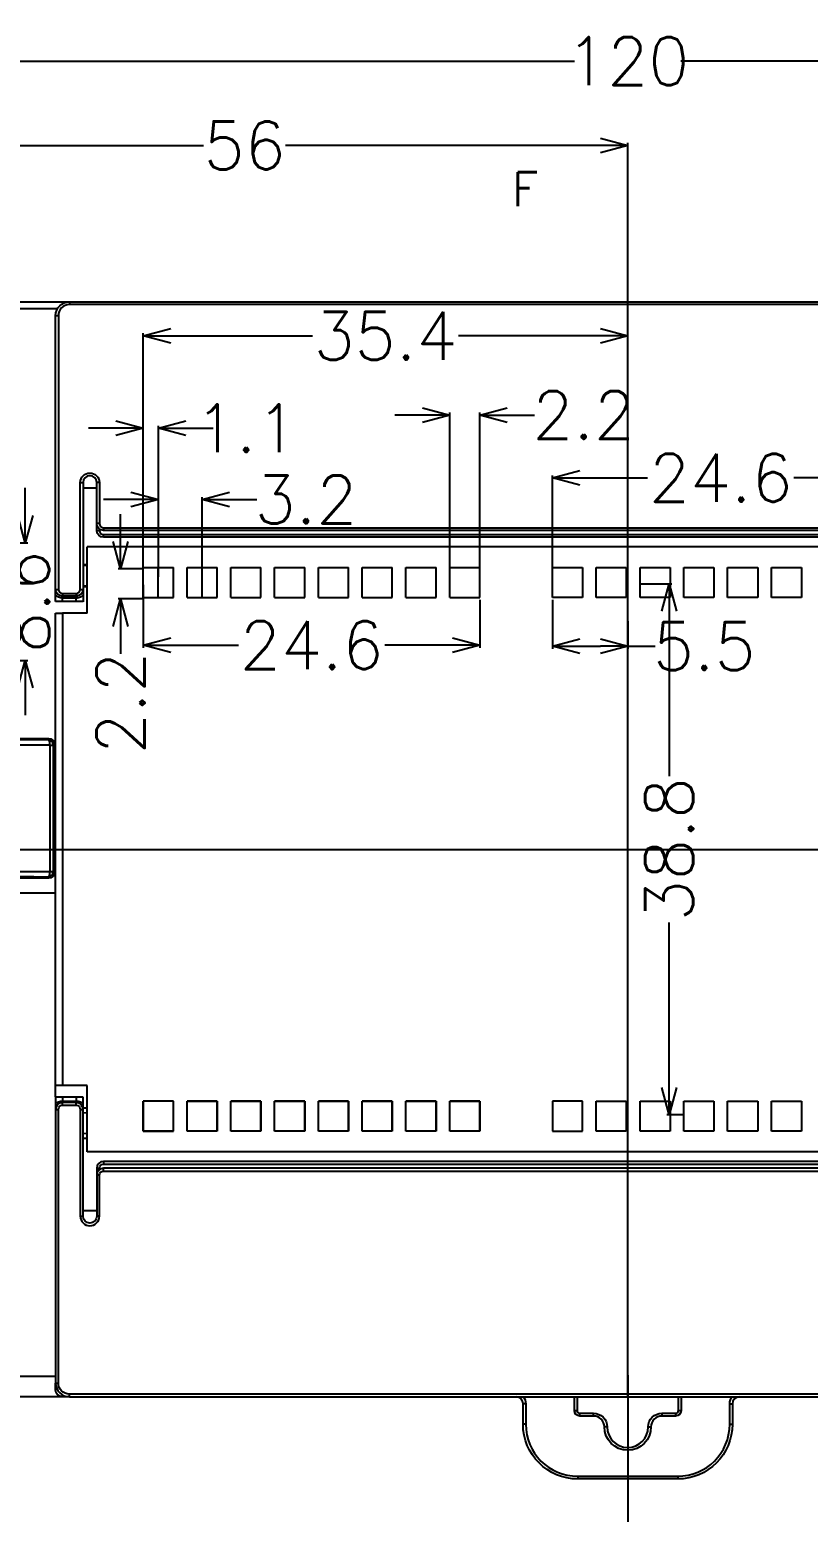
# Model space of a CAD drawing. Header units: millimetres. Extents: x 0 to 1853, y 0 to 821.
# Drawn here: x 1416.4 to 1473.3, y 595.3 to 703.7 of the extents above; entities that cross this region are included whole.
import ezdxf
from ezdxf.enums import TextEntityAlignment as Align
from ezdxf.lldxf.tags import DXFTag

# ---------------------------------------------------------------- set-up
doc = ezdxf.new("R2010")
doc.units = ezdxf.units.MM
doc.header["$MEASUREMENT"] = 0
doc.linetypes.add('DIVIDE', pattern=[31.75, 12.7, -6.35, 0, -6.35, 0, -6.35])
doc.layers.get('0').update_dxf_attribs({"linetype": 'CONTINUOUS'})
doc.layers.get('Defpoints').update_dxf_attribs({"linetype": 'CONTINUOUS'})
for name, color, linetype in [('4', 7, 'CONTINUOUS'), ('5', 7, 'CONTINUOUS'), ('7', 7, 'CONTINUOUS'), ('8', 7, 'CONTINUOUS')]:
    doc.layers.add(name, color=color, linetype=linetype)
doc.layers.add('hatch', color=56, linetype='CONTINUOUS', lineweight=9)
doc.styles.get("Standard").update_dxf_attribs({"font": 'txt', "bigfont": 'gbcbig.shx'})
tags = doc.linetypes.add('CENTER', pattern=[2, 1.25, -0.25, 0.25, -0.25]).pattern_tags.tags
tags[10:11] = [DXFTag(74, 4), DXFTag(75, 0), DXFTag(340, '0'), DXFTag(46, 0.0), DXFTag(50, 0.0), DXFTag(44, 0.0), DXFTag(45, 0.0)]
tags[8:9] = [DXFTag(74, 4), DXFTag(75, 0), DXFTag(340, '0'), DXFTag(46, 0.0), DXFTag(50, 0.0), DXFTag(44, 0.0), DXFTag(45, 0.0)]
tags[6:7] = [DXFTag(74, 4), DXFTag(75, 0), DXFTag(340, '0'), DXFTag(46, 0.0), DXFTag(50, 0.0), DXFTag(44, 0.0), DXFTag(45, 0.0)]
tags[4:5] = [DXFTag(74, 4), DXFTag(75, 0), DXFTag(340, '0'), DXFTag(46, 0.0), DXFTag(50, 0.0), DXFTag(44, 0.0), DXFTag(45, 0.0)]
doc.dimstyles.get("Standard").update_dxf_attribs({"dimtxt": 3.5, "dimasz": 2, "dimexe": 0.18, "dimexo": 0.0625, "dimgap": 0.09, "dimtad": 0, "dimzin": 0, "dimdsep": 46, "dimtxsty": 'Standard', "dimblk": 'OPEN30', "dimcen": 0.09, "dimclrd": 3, "dimclre": 3, "dimclrt": 6, "dimadec": 0, "dimazin": 0, "dimtfac": 1, "dimtdec": 4, "dimtofl": 0, "dimtmove": 0, "dimatfit": 3, "dimldrblk": 'OPEN30', "dimfxl": 0, "dimtolj": 1, "dimtzin": 0, "dimlwd": 0, "dimlwe": 0, "dimarcsym": 0})

# ---------------------------------------------------------------- blocks, each defined once
blk = doc.blocks.new('_Open30')
at = {"color": 0, "linetype": 'ByBlock', "lineweight": -2}
for p, q in [((-1, 0.268), (0, 0)), ((0, 0), (-1, -0.268)), ((0, 0), (-1, 0))]:
    blk.add_line(p, q, dxfattribs=at)
blk = doc.blocks.new('*D84')
at = {"color": 3}
for p, q in [((1400.14, 687.83), (1400.14, 701.54)), ((1402.14, 701.36), (1456.25, 701.36)), ((1518.14, 701.36), (1464.02, 701.36)), ((1520.14, 681.96), (1520.14, 701.54))]:
    blk.add_line(p, q, dxfattribs=at)
at = {"layer": 'Defpoints', "color": 0}
for p in [(1520.14, 701.36), (1400.14, 687.77), (1520.14, 681.9)]:
    blk.add_point(p, dxfattribs=at)
at = {"color": 3, "xscale": 2, "yscale": 2, "zscale": 2, "rotation": 180}
blk.add_blockref('_Open30', (1400.14, 701.36), dxfattribs=at)
at = {"color": 3, "xscale": 2, "yscale": 2, "zscale": 2}
blk.add_blockref('_Open30', (1520.14, 701.36), dxfattribs=at)
at = {"color": 6, "insert": (1460.14, 701.36), "char_height": 3.5, "attachment_point": 5}
blk.add_mtext('\\A1;120', dxfattribs=at)
blk = doc.blocks.new('*D88')
at = {"color": 3}
for p, q in [((1404.14, 690.58), (1404.14, 695.38)), ((1406.14, 695.2), (1429.13, 695.2)), ((1458.14, 695.2), (1435.14, 695.2)), ((1460.14, 681.37), (1460.14, 695.38))]:
    blk.add_line(p, q, dxfattribs=at)
at = {"layer": 'Defpoints', "color": 0}
for p in [(1460.14, 695.2), (1404.14, 690.52), (1460.14, 681.31)]:
    blk.add_point(p, dxfattribs=at)
at = {"color": 3, "xscale": 2, "yscale": 2, "zscale": 2, "rotation": 180}
blk.add_blockref('_Open30', (1404.14, 695.2), dxfattribs=at)
at = {"color": 3, "xscale": 2, "yscale": 2, "zscale": 2}
blk.add_blockref('_Open30', (1460.14, 695.2), dxfattribs=at)
at = {"color": 6, "insert": (1432.14, 695.2), "char_height": 3.5, "attachment_point": 5}
blk.add_mtext('\\A1;56', dxfattribs=at)
blk = doc.blocks.new('*D109')
at = {"color": 3}
for p, q in [((1657.14, 691.76), (1661.99, 689.6)), ((1666.01, 687.77), (1666.19, 687.77)), ((1666.1, 687.68), (1666.1, 687.86))]:
    blk.add_line(p, q, dxfattribs=at)
at = {"layer": 'Defpoints', "color": 0}
for p in [(1663.81, 688.78), (1668.38, 686.75)]:
    blk.add_point(p, dxfattribs=at)
at = {"color": 3, "xscale": 2, "yscale": 2, "zscale": 2, "rotation": 335.9949340820313}
blk.add_blockref('_Open30', (1663.81, 688.78), dxfattribs=at)
at = {"color": 6, "insert": (1654.39, 692.98), "char_height": 3.5, "attachment_point": 5, "rotation": 335.9949}
blk.add_mtext('\\A1;∅5', dxfattribs=at)
blk = doc.blocks.new('*D125')
at = {"color": 3}
for p, q in [((1423.08, 666.26), (1423.08, 668.26)), ((1424.67, 664.26), (1422.9, 664.26)), ((1424.67, 662.06), (1422.9, 662.06)), ((1423.08, 660.06), (1423.08, 658.06))]:
    blk.add_line(p, q, dxfattribs=at)
at = {"layer": 'Defpoints', "color": 0}
for p in [(1424.74, 664.26), (1423.08, 662.06), (1424.74, 662.06)]:
    blk.add_point(p, dxfattribs=at)
at = {"color": 3, "xscale": 2, "yscale": 2, "zscale": 2}
for p, rotation in [((1423.08, 664.26), 270), ((1423.08, 662.06), 90)]:
    blk.add_blockref('_Open30', p, dxfattribs=dict(at, rotation=rotation))
at = {"color": 6, "insert": (1423.08, 654.47), "char_height": 3.5, "attachment_point": 5, "rotation": 90}
blk.add_mtext('\\A1;2.2', dxfattribs=at)
blk = doc.blocks.new('*D126')
at = {"color": 3}
for p, q in [((1424.74, 663.6), (1424.74, 681.47)), ((1460.14, 672.89), (1460.14, 681.47)), ((1426.74, 681.29), (1437.1, 681.29)), ((1458.14, 681.29), (1447.78, 681.29))]:
    blk.add_line(p, q, dxfattribs=at)
at = {"layer": 'Defpoints', "color": 0}
for p in [(1460.14, 681.29), (1460.14, 672.83), (1424.74, 663.54)]:
    blk.add_point(p, dxfattribs=at)
at = {"color": 3, "xscale": 2, "yscale": 2, "zscale": 2, "rotation": 180}
blk.add_blockref('_Open30', (1424.74, 681.29), dxfattribs=at)
at = {"color": 3, "xscale": 2, "yscale": 2, "zscale": 2}
blk.add_blockref('_Open30', (1460.14, 681.29), dxfattribs=at)
at = {"color": 6, "insert": (1442.44, 681.29), "char_height": 3.5, "attachment_point": 5}
blk.add_mtext('\\A1;35.4', dxfattribs=at)
blk = doc.blocks.new('*D128')
at = {"color": 3}
for p, q in [((1454.63, 664.33), (1454.63, 671.09)), ((1456.63, 670.91), (1461.59, 670.91)), ((1477.23, 670.91), (1472.27, 670.91)), ((1479.23, 663.64), (1479.23, 671.09))]:
    blk.add_line(p, q, dxfattribs=at)
at = {"layer": 'Defpoints', "color": 0}
for p in [(1479.23, 670.91), (1454.63, 664.26), (1479.23, 663.58)]:
    blk.add_point(p, dxfattribs=at)
at = {"color": 3, "xscale": 2, "yscale": 2, "zscale": 2, "rotation": 180}
blk.add_blockref('_Open30', (1454.63, 670.91), dxfattribs=at)
at = {"color": 3, "xscale": 2, "yscale": 2, "zscale": 2}
blk.add_blockref('_Open30', (1479.23, 670.91), dxfattribs=at)
at = {"color": 6, "insert": (1466.93, 670.91), "char_height": 3.5, "attachment_point": 5}
blk.add_mtext('\\A1;24.6', dxfattribs=at)
blk = doc.blocks.new('*D129')
at = {"color": 3}
for p, q in [((1424.74, 663.1), (1424.74, 658.5)), ((1449.33, 662), (1449.33, 658.5)), ((1426.74, 658.68), (1431.7, 658.68)), ((1447.33, 658.68), (1442.38, 658.68))]:
    blk.add_line(p, q, dxfattribs=at)
at = {"layer": 'Defpoints', "color": 0}
for p in [(1424.74, 663.16), (1449.33, 662.06), (1424.74, 658.68)]:
    blk.add_point(p, dxfattribs=at)
at = {"color": 3, "xscale": 2, "yscale": 2, "zscale": 2, "rotation": 180}
blk.add_blockref('_Open30', (1424.74, 658.68), dxfattribs=at)
at = {"color": 3, "xscale": 2, "yscale": 2, "zscale": 2}
blk.add_blockref('_Open30', (1449.33, 658.68), dxfattribs=at)
at = {"color": 6, "insert": (1437.04, 658.68), "char_height": 3.5, "attachment_point": 5}
blk.add_mtext('\\A1;24.6', dxfattribs=at)
blk = doc.blocks.new('*D131')
at = {"color": 3}
for p, q in [((1454.63, 662), (1454.63, 658.43)), ((1460.14, 660.44), (1460.14, 658.43)), ((1456.63, 658.61), (1458.14, 658.61)), ((1460.14, 658.61), (1462.14, 658.61))]:
    blk.add_line(p, q, dxfattribs=at)
at = {"layer": 'Defpoints', "color": 0}
for p in [(1454.63, 662.06), (1460.14, 660.51), (1460.14, 658.61)]:
    blk.add_point(p, dxfattribs=at)
at = {"color": 3, "xscale": 2, "yscale": 2, "zscale": 2, "rotation": 180}
blk.add_blockref('_Open30', (1454.63, 658.61), dxfattribs=at)
at = {"color": 3, "xscale": 2, "yscale": 2, "zscale": 2}
blk.add_blockref('_Open30', (1460.14, 658.61), dxfattribs=at)
at = {"color": 6, "insert": (1465.73, 658.61), "char_height": 3.5, "attachment_point": 5}
blk.add_mtext('\\A1;5.5', dxfattribs=at)
blk = doc.blocks.new('*D134')
at = {"color": 3}
for p, q in [((1416.12, 668.17), (1416.12, 670.17)), ((1411.15, 666.17), (1416.3, 666.17)), ((1407.7, 657.56), (1416.3, 657.56)), ((1416.12, 655.56), (1416.12, 653.56))]:
    blk.add_line(p, q, dxfattribs=at)
at = {"layer": 'Defpoints', "color": 0}
for p in [(1411.08, 666.17), (1407.64, 657.56), (1416.12, 657.56)]:
    blk.add_point(p, dxfattribs=at)
at = {"color": 3, "xscale": 2, "yscale": 2, "zscale": 2}
for p, rotation in [((1416.12, 666.17), 270), ((1416.12, 657.56), 90)]:
    blk.add_blockref('_Open30', p, dxfattribs=dict(at, rotation=rotation))
at = {"color": 6, "insert": (1416.12, 661.86), "char_height": 3.5, "attachment_point": 5, "rotation": 90}
blk.add_mtext('\\A1;8.6', dxfattribs=at)
blk = doc.blocks.new('*D148')
at = {"color": 3}
for p, q in [((1460.14, 605.35), (1460.14, 593.49)), ((1516.14, 596.95), (1516.14, 593.49)), ((1462.14, 593.67), (1485.13, 593.67)), ((1514.14, 593.67), (1491.14, 593.67))]:
    blk.add_line(p, q, dxfattribs=at)
at = {"layer": 'Defpoints', "color": 0}
for p in [(1460.14, 605.41), (1516.14, 597.02), (1516.14, 593.67)]:
    blk.add_point(p, dxfattribs=at)
at = {"color": 3, "xscale": 2, "yscale": 2, "zscale": 2, "rotation": 180}
blk.add_blockref('_Open30', (1460.14, 593.67), dxfattribs=at)
at = {"color": 3, "xscale": 2, "yscale": 2, "zscale": 2}
blk.add_blockref('_Open30', (1516.14, 593.67), dxfattribs=at)
at = {"color": 6, "insert": (1488.14, 593.67), "char_height": 3.5, "attachment_point": 5}
blk.add_mtext('\\A1;56', dxfattribs=at)
blk = doc.blocks.new('*D155')
at = {"color": 3}
for p, q in [((1425.84, 663.67), (1425.84, 669.51)), ((1429.04, 663.67), (1429.04, 669.51)), ((1423.84, 669.33), (1421.84, 669.33)), ((1431.04, 669.33), (1433.04, 669.33))]:
    blk.add_line(p, q, dxfattribs=at)
at = {"layer": 'Defpoints', "color": 0}
for p in [(1429.04, 669.33), (1425.84, 663.61), (1429.04, 663.61)]:
    blk.add_point(p, dxfattribs=at)
at = {"color": 3, "xscale": 2, "yscale": 2, "zscale": 2}
blk.add_blockref('_Open30', (1425.84, 669.33), dxfattribs=at)
at = {"color": 3, "xscale": 2, "yscale": 2, "zscale": 2, "rotation": 180}
blk.add_blockref('_Open30', (1429.04, 669.33), dxfattribs=at)
at = {"color": 6, "insert": (1436.63, 669.33), "char_height": 3.5, "attachment_point": 5}
blk.add_mtext('\\A1;3.2', dxfattribs=at)
blk = doc.blocks.new('*D156')
at = {"color": 3}
for p, q in [((1422.74, 674.54), (1420.74, 674.54)), ((1424.74, 668), (1424.74, 674.72)), ((1425.84, 668.35), (1425.84, 674.72)), ((1427.84, 674.54), (1429.84, 674.54))]:
    blk.add_line(p, q, dxfattribs=at)
at = {"layer": 'Defpoints', "color": 0}
for p in [(1424.74, 674.54), (1424.74, 667.93), (1425.84, 668.29)]:
    blk.add_point(p, dxfattribs=at)
at = {"color": 3, "xscale": 2, "yscale": 2, "zscale": 2}
blk.add_blockref('_Open30', (1424.74, 674.54), dxfattribs=at)
at = {"color": 3, "xscale": 2, "yscale": 2, "zscale": 2, "rotation": 180}
blk.add_blockref('_Open30', (1425.84, 674.54), dxfattribs=at)
at = {"color": 6, "insert": (1432.26, 674.54), "char_height": 3.5, "attachment_point": 5}
blk.add_mtext('\\A1;1.1', dxfattribs=at)
blk = doc.blocks.new('*D157')
at = {"color": 3}
for p, q in [((1445.13, 675.5), (1443.13, 675.5)), ((1447.13, 664.33), (1447.13, 675.68)), ((1449.33, 664.33), (1449.33, 675.68)), ((1451.33, 675.5), (1453.33, 675.5))]:
    blk.add_line(p, q, dxfattribs=at)
at = {"layer": 'Defpoints', "color": 0}
for p in [(1449.33, 675.5), (1447.13, 664.26), (1449.33, 664.26)]:
    blk.add_point(p, dxfattribs=at)
at = {"color": 3, "xscale": 2, "yscale": 2, "zscale": 2}
blk.add_blockref('_Open30', (1447.13, 675.5), dxfattribs=at)
at = {"color": 3, "xscale": 2, "yscale": 2, "zscale": 2, "rotation": 180}
blk.add_blockref('_Open30', (1449.33, 675.5), dxfattribs=at)
at = {"color": 6, "insert": (1456.92, 675.5), "char_height": 3.5, "attachment_point": 5}
blk.add_mtext('\\A1;2.2', dxfattribs=at)
blk = doc.blocks.new('*D158')
at = {"color": 3}
for p, q in [((1461.1, 663.16), (1463.35, 663.16)), ((1463.17, 661.16), (1463.17, 649.11)), ((1463.17, 626.37), (1463.17, 638.43)), ((1464.17, 624.37), (1462.99, 624.37))]:
    blk.add_line(p, q, dxfattribs=at)
at = {"layer": 'Defpoints', "color": 0}
for p in [(1461.03, 663.16), (1463.17, 624.37), (1464.23, 624.37)]:
    blk.add_point(p, dxfattribs=at)
at = {"color": 3, "xscale": 2, "yscale": 2, "zscale": 2}
for p, rotation in [((1463.17, 663.16), 90), ((1463.17, 624.37), 270)]:
    blk.add_blockref('_Open30', p, dxfattribs=dict(at, rotation=rotation))
at = {"color": 6, "insert": (1463.17, 643.77), "char_height": 3.5, "attachment_point": 5, "rotation": 90}
blk.add_mtext('\\A1;38.8', dxfattribs=at)

msp = doc.modelspace()

# ---------------------------------------------------------------- linework, layer by layer
at = {"layer": '4', "color": 251}
for p, q in [((1400.836, 651.865), (1417.836, 651.865)), ((1417.76, 651.79), (1417.836, 651.865)), ((1417.923, 642.141), (1417.923, 651.39)), ((1417.923, 651.39), (1418.16, 651.39)), ((1418.236, 651.465), (1418.16, 651.39)), ((1418.16, 651.39), (1418.16, 642.141)), ((1418.236, 651.465), (1418.236, 644.865)), ((1418.236, 644.865), (1418.236, 642.065)), ((1417.836, 641.665), (1400.836, 641.665)), ((1417.836, 641.665), (1417.76, 641.741)), ((1417.923, 642.141), (1418.16, 642.141)), ((1418.16, 642.141), (1418.236, 642.065))]:
    msp.add_line(p, q, dxfattribs=at)
for centre, major_axis, ratio, start_param, end_param in [((1409.336, 652.121), (20.75, 0), 0.0174551, 4.2943086, 5.1304694), ((1417.76, 651.39), (-0.003, 0.4), 0.4059967, 4.7092406, 6.264087), ((1417.76, 651.39), (-0.283, 0.283), 0.9996955, 3.9271431, 5.4976349), ((1409.336, 641.41), (20.75, 0), 0.0174551, 1.1527159, 1.9888767), ((1417.76, 642.141), (0.003, 0.4), 0.4059967, 3.160691, 4.7155374), ((1417.76, 642.141), (0.283, 0.283), 0.9996955, 3.9271431, 5.4976349)]:
    msp.add_ellipse(centre, major_axis=major_axis, ratio=ratio, start_param=start_param, end_param=end_param, dxfattribs=at)
at = {"layer": '4', "color": 251, "extrusion": (0, 0, -1)}
for centre, major_axis, start_param, end_param in [((1417.836, 651.465), (-0.283, -0.283), 2.3563468, 3.9268004), ((1417.836, 642.065), (0.283, -0.283), 5.4979394, 7.0684312)]:
    msp.add_ellipse(centre, major_axis=major_axis, ratio=0.9996955, start_param=start_param, end_param=end_param, dxfattribs=at)
at = {"layer": '4', "color": 251}
for points in [[(1417.923, 651.39), (1417.851, 651.389), (1417.707, 651.388), (1417.49, 651.387), (1417.272, 651.385), (1417.053, 651.384), (1416.833, 651.382), (1416.612, 651.381), (1416.39, 651.38), (1416.167, 651.378), (1415.944, 651.377), (1415.719, 651.376), (1415.494, 651.375), (1415.268, 651.373), (1415.041, 651.372), (1414.814, 651.371), (1414.586, 651.37), (1414.357, 651.369), (1414.128, 651.368), (1413.898, 651.368), (1413.667, 651.367), (1413.436, 651.366), (1413.205, 651.365), (1412.973, 651.365), (1412.74, 651.364), (1412.507, 651.363), (1412.274, 651.363), (1412.04, 651.362), (1411.806, 651.362), (1411.572, 651.361), (1411.337, 651.361), (1411.102, 651.361), (1410.867, 651.36), (1410.632, 651.36), (1410.396, 651.36), (1410.161, 651.36), (1409.925, 651.359), (1409.689, 651.359), (1409.454, 651.359), (1409.218, 651.359), (1408.982, 651.359), (1408.746, 651.359), (1408.511, 651.36), (1408.275, 651.36), (1408.04, 651.36), (1407.804, 651.36), (1407.569, 651.361), (1407.334, 651.361), (1407.1, 651.361), (1406.865, 651.362), (1406.631, 651.362), (1406.398, 651.363), (1406.164, 651.363), (1405.931, 651.364), (1405.699, 651.365), (1405.467, 651.365), (1405.235, 651.366), (1405.004, 651.367), (1404.774, 651.368), (1404.544, 651.368), (1404.314, 651.369), (1404.086, 651.37), (1403.858, 651.371), (1403.63, 651.372), (1403.403, 651.373), (1403.177, 651.375), (1402.952, 651.376), (1402.728, 651.377), (1402.504, 651.378), (1402.282, 651.38), (1402.06, 651.381), (1401.839, 651.382), (1401.619, 651.384), (1401.4, 651.385), (1401.182, 651.387), (1400.964, 651.388), (1400.821, 651.389), (1400.749, 651.39)], [(1400.749, 642.141), (1400.821, 642.141), (1400.964, 642.142), (1401.182, 642.144), (1401.4, 642.145), (1401.619, 642.147), (1401.839, 642.148), (1402.06, 642.15), (1402.282, 642.151), (1402.504, 642.152), (1402.728, 642.154), (1402.952, 642.155), (1403.177, 642.156), (1403.403, 642.157), (1403.63, 642.158), (1403.858, 642.159), (1404.086, 642.16), (1404.314, 642.161), (1404.544, 642.162), (1404.774, 642.163), (1405.004, 642.164), (1405.235, 642.165), (1405.467, 642.166), (1405.699, 642.166), (1405.931, 642.167), (1406.164, 642.168), (1406.398, 642.168), (1406.631, 642.169), (1406.865, 642.169), (1407.1, 642.17), (1407.334, 642.17), (1407.569, 642.17), (1407.804, 642.171), (1408.04, 642.171), (1408.275, 642.171), (1408.511, 642.171), (1408.746, 642.171), (1408.982, 642.171), (1409.218, 642.171), (1409.454, 642.171), (1409.689, 642.171), (1409.925, 642.171), (1410.161, 642.171), (1410.396, 642.171), (1410.632, 642.171), (1410.867, 642.171), (1411.102, 642.17), (1411.337, 642.17), (1411.572, 642.17), (1411.806, 642.169), (1412.04, 642.169), (1412.274, 642.168), (1412.507, 642.168), (1412.74, 642.167), (1412.973, 642.166), (1413.205, 642.166), (1413.436, 642.165), (1413.667, 642.164), (1413.898, 642.163), (1414.128, 642.162), (1414.357, 642.161), (1414.586, 642.16), (1414.814, 642.159), (1415.041, 642.158), (1415.268, 642.157), (1415.494, 642.156), (1415.719, 642.155), (1415.944, 642.154), (1416.167, 642.152), (1416.39, 642.151), (1416.612, 642.15), (1416.833, 642.148), (1417.053, 642.147), (1417.272, 642.145), (1417.49, 642.144), (1417.707, 642.142), (1417.851, 642.141), (1417.923, 642.141)]]:
    msp.add_open_spline(points, degree=3, knots=[0, 0, 0, 0, 0.0133335, 0.0266671, 0.0400006, 0.0533341, 0.0666675, 0.080001, 0.0933344, 0.1066679, 0.1200013, 0.1333347, 0.1466681, 0.1600015, 0.1733348, 0.1866682, 0.2000016, 0.2133349, 0.2266682, 0.2400015, 0.2533349, 0.2666681, 0.2800014, 0.2933347, 0.306668, 0.3200013, 0.3333345, 0.3466678, 0.360001, 0.3733343, 0.3866675, 0.4000008, 0.413334, 0.4266672, 0.4400005, 0.4533337, 0.4666669, 0.4800002, 0.4933334, 0.5066666, 0.5199999, 0.5333331, 0.5466663, 0.5599995, 0.5733327, 0.586666, 0.5999992, 0.6133325, 0.6266657, 0.639999, 0.6533322, 0.6666655, 0.6799988, 0.693332, 0.7066653, 0.7199986, 0.7333319, 0.7466652, 0.7599985, 0.7733318, 0.7866651, 0.7999985, 0.8133318, 0.8266652, 0.8399985, 0.8533319, 0.8666653, 0.8799987, 0.8933321, 0.9066656, 0.919999, 0.9333324, 0.9466659, 0.9599994, 0.9733329, 0.9866664, 1, 1, 1, 1], dxfattribs=at)
at = {"layer": '5', "color": 23}
for p, q in [((1419.336, 683.765), (1419.336, 683.565)), ((1419.336, 683.765), (1519.136, 683.765)), ((1418.336, 682.765), (1418.536, 682.765)), ((1418.336, 662.765), (1418.336, 682.765)), ((1418.536, 682.765), (1418.536, 662.765)), ((1519.136, 683.565), (1419.336, 683.565)), ((1420.136, 670.565), (1420.336, 670.565)), ((1420.136, 662.765), (1420.136, 670.565)), ((1420.336, 670.565), (1420.336, 662.765)), ((1421.536, 670.565), (1421.336, 670.565)), ((1421.336, 667.565), (1421.336, 670.565)), ((1421.536, 670.565), (1421.536, 667.565)), ((1421.536, 667.565), (1421.336, 667.565)), ((1421.336, 667.065), (1421.336, 667.565)), ((1421.336, 667.065), (1421.536, 667.065)), ((1421.536, 667.165), (1421.536, 667.065)), ((1421.836, 667.265), (1516.636, 667.265)), ((1421.836, 667.265), (1421.836, 667.065)), ((1516.636, 667.065), (1421.836, 667.065)), ((1421.836, 666.765), (1516.636, 666.765)), ((1421.836, 666.565), (1421.836, 666.765)), ((1516.636, 666.565), (1421.836, 666.565)), ((1420.636, 664.489), (1420.336, 664.515)), ((1420.336, 663.015), (1420.636, 663.042)), ((1418.336, 662.765), (1418.536, 662.765)), ((1418.836, 662.465), (1419.836, 662.465)), ((1418.836, 662.465), (1418.836, 662.265)), ((1419.836, 662.265), (1418.836, 662.265)), ((1418.836, 662.265), (1418.836, 662.151)), ((1418.836, 662.151), (1419.836, 662.151)), ((1418.836, 661.865), (1418.836, 662.151)), ((1419.836, 662.465), (1419.836, 662.265)), ((1419.836, 662.265), (1419.836, 662.151)), ((1419.836, 661.865), (1419.836, 662.151)), ((1420.136, 662.765), (1420.336, 662.765)), ((1419.836, 661.865), (1418.836, 661.865)), ((1418.836, 625.665), (1418.836, 625.38)), ((1419.836, 625.665), (1418.836, 625.665)), ((1418.836, 625.265), (1418.836, 625.38)), ((1418.836, 625.38), (1419.836, 625.38)), ((1418.836, 625.065), (1418.836, 625.265)), ((1419.836, 625.265), (1418.836, 625.265)), ((1419.836, 625.665), (1419.836, 625.38)), ((1419.836, 625.265), (1419.836, 625.38)), ((1419.836, 625.065), (1419.836, 625.265)), ((1418.336, 624.765), (1418.336, 604.765)), ((1418.336, 624.765), (1418.536, 624.765)), ((1418.536, 604.765), (1418.536, 624.765)), ((1418.836, 625.065), (1419.836, 625.065)), ((1420.136, 624.765), (1420.136, 616.965)), ((1420.136, 624.765), (1420.336, 624.765)), ((1420.336, 616.965), (1420.336, 624.765)), ((1420.636, 624.489), (1420.336, 624.515)), ((1420.336, 623.015), (1420.636, 623.042)), ((1421.836, 620.965), (1421.836, 620.765)), ((1516.636, 620.965), (1421.836, 620.965)), ((1421.836, 620.765), (1516.636, 620.765)), ((1421.336, 620.465), (1421.536, 620.465)), ((1421.336, 620.465), (1421.336, 619.965)), ((1421.336, 619.965), (1421.336, 616.965)), ((1421.536, 619.965), (1421.336, 619.965)), ((1421.536, 620.365), (1421.536, 620.465)), ((1421.536, 616.965), (1421.536, 619.965)), ((1421.836, 620.265), (1421.836, 620.465)), ((1516.636, 620.465), (1421.836, 620.465)), ((1421.836, 620.265), (1516.636, 620.265)), ((1420.136, 616.965), (1420.336, 616.965)), ((1421.536, 616.965), (1421.336, 616.965)), ((1418.336, 604.765), (1418.536, 604.765)), ((1519.136, 603.965), (1419.336, 603.965)), ((1419.336, 603.765), (1419.336, 603.965)), ((1419.336, 603.765), (1519.136, 603.765))]:
    msp.add_line(p, q, dxfattribs=at)
at = {"layer": '5', "color": 23, "extrusion": (0, 0, -1)}
for centre, radius, start, end in [((-1419.336, 682.765), 1, 0, 90), ((-1420.836, 670.565), 0.7, 0, 180), ((-1421.836, 667.565), 0.5, 270, 0), ((-1421.836, 667.065), 0.5, 270, 0), ((-1418.836, 662.765), 0.5, 270, 0), ((-1419.836, 662.765), 0.5, 180, 270), ((-1418.836, 624.765), 0.3, 0, 90), ((-1419.836, 624.765), 0.3, 90, 180), ((-1421.836, 620.465), 0.3, 0, 90), ((-1421.836, 619.965), 0.3, 0, 90), ((-1420.836, 616.965), 0.5, 180, 0), ((-1419.336, 604.765), 0.8, 270, 0)]:
    msp.add_arc(centre, radius, start, end, dxfattribs=at)
at = {"layer": '5', "color": 23}
for centre, radius, start, end in [((1419.336, 682.765), 0.8, 90, 180), ((1420.836, 670.565), 0.5, 0, 180), ((1421.836, 667.565), 0.3, 180, 270), ((1421.836, 667.065), 0.3, 180, 270), ((1418.836, 662.765), 0.3, 180, 270), ((1419.836, 662.765), 0.3, 270, 0), ((1418.836, 624.765), 0.5, 90, 180), ((1419.836, 624.765), 0.5, 0, 90), ((1421.836, 620.465), 0.5, 90, 180), ((1421.836, 619.965), 0.5, 90, 180), ((1420.836, 616.965), 0.7, 180, 0), ((1419.336, 604.765), 1, 180, 270)]:
    msp.add_arc(centre, radius, start, end, dxfattribs=at)
for points, degree, knots in [([(1418.336, 662.317), (1418.336, 662.378), (1418.336, 662.438), (1418.336, 662.494), (1418.336, 662.588), (1418.336, 662.675), (1418.336, 662.757), (1418.336, 662.761), (1418.336, 662.766), (1418.336, 662.77)], 3, [0, 0, 0, 0, 0.3708822, 0.3708822, 0.3708822, 0.9909201, 0.9909201, 0.9909201, 1, 1, 1, 1]), ([(1418.336, 662.317), (1418.405, 662.276), (1418.558, 662.183), (1418.737, 662.163), (1418.836, 662.151)], 3, [0, 0, 0, 0, 0.4500247, 1, 1, 1, 1]), ([(1418.336, 661.865), (1418.336, 661.875), (1418.336, 661.894), (1418.336, 661.912), (1418.336, 661.94), (1418.336, 661.975), (1418.336, 662.01), (1418.336, 662.053), (1418.336, 662.101), (1418.336, 662.149), (1418.336, 662.202), (1418.336, 662.257), (1418.336, 662.277), (1418.336, 662.297), (1418.336, 662.317)], 3, [0, 0, 0, 0, 0.2290993, 0.2290993, 0.4581938, 0.4581938, 0.4581938, 0.687479, 0.687479, 0.687479, 0.9179108, 0.9179108, 0.9179108, 1, 1, 1, 1]), ([(1419.836, 662.151), (1419.85, 662.151), (1419.878, 662.152), (1419.92, 662.156), (1419.96, 662.161), (1419.999, 662.169), (1420.036, 662.178), (1420.072, 662.189), (1420.106, 662.2), (1420.139, 662.213), (1420.171, 662.227), (1420.201, 662.241), (1420.23, 662.256), (1420.258, 662.271), (1420.285, 662.286), (1420.311, 662.302), (1420.327, 662.312), (1420.336, 662.317)], 3, [0, 0, 0, 0, 0.0801873, 0.1581869, 0.2340684, 0.3078974, 0.379736, 0.449643, 0.5176739, 0.5838808, 0.6483131, 0.7110167, 0.7720346, 0.8314065, 0.8891695, 0.945357, 1, 1, 1, 1]), ([(1420.336, 662.77), (1420.336, 662.766), (1420.336, 662.761), (1420.336, 662.757), (1420.336, 662.648), (1420.336, 662.532), (1420.336, 662.402), (1420.336, 662.374), (1420.336, 662.346), (1420.336, 662.317)], 3, [0, 0, 0, 0, 0.0091005, 0.0091005, 0.0091005, 0.8271237, 0.8271237, 0.8271237, 1, 1, 1, 1]), ([(1420.336, 662.317), (1420.336, 662.257), (1420.336, 662.196), (1420.336, 662.142), (1420.336, 662.092), (1420.336, 662.045), (1420.336, 662.006), (1420.336, 661.966), (1420.336, 661.934), (1420.336, 661.91), (1420.336, 661.887), (1420.336, 661.873), (1420.336, 661.869), (1420.336, 661.864)], 3, [0, 0, 0, 0, 0.2494643, 0.2494643, 0.2494643, 0.4800691, 0.4800691, 0.4800691, 0.7106115, 0.7106115, 0.7106115, 0.9401395, 1, 1, 1, 1]), ([(1418.836, 661.865), (1418.777, 661.865), (1418.71, 661.865), (1418.667, 661.865), (1418.585, 661.865), (1418.554, 661.865), (1418.523, 661.865), (1418.493, 661.865), (1418.461, 661.865), (1418.393, 661.865), (1418.336, 661.865)], 2, [0, 0, 0, 0.25, 0.25, 0.5, 0.5, 0.625, 0.625, 0.75, 0.75, 1, 1, 1]), ([(1420.336, 661.865), (1420.278, 661.865), (1420.21, 661.865), (1420.183, 661.865), (1420.148, 661.865), (1420.137, 661.865), (1420.086, 661.865), (1420.008, 661.865), (1419.961, 661.865), (1419.895, 661.865), (1419.836, 661.865)], 2, [0, 0, 0, 0.25, 0.25, 0.375, 0.375, 0.5, 0.5, 0.75, 0.75, 1, 1, 1]), ([(1418.836, 625.665), (1418.752, 625.665), (1418.626, 625.665), (1418.461, 625.665), (1418.378, 625.665), (1418.336, 625.665)], 3, [0, 0, 0, 0, 0.4995854, 0.7500172, 1, 1, 1, 1]), ([(1418.336, 625.665), (1418.336, 625.656), (1418.336, 625.637), (1418.336, 625.619), (1418.336, 625.591), (1418.336, 625.556), (1418.336, 625.521), (1418.336, 625.477), (1418.336, 625.43), (1418.336, 625.382), (1418.336, 625.329), (1418.336, 625.274), (1418.336, 625.254), (1418.336, 625.234), (1418.336, 625.213)], 3, [0, 0, 0, 0, 0.2290974, 0.2290974, 0.4581902, 0.4581902, 0.4581902, 0.6874754, 0.6874754, 0.6874754, 0.9179071, 0.9179071, 0.9179071, 1, 1, 1, 1]), ([(1418.336, 625.213), (1418.4, 625.253), (1418.553, 625.346), (1418.732, 625.367), (1418.836, 625.38)], 3, [0, 0, 0, 0, 0.4194749, 1, 1, 1, 1]), ([(1418.336, 625.213), (1418.336, 625.153), (1418.336, 625.093), (1418.336, 625.037), (1418.336, 624.942), (1418.336, 624.855), (1418.336, 624.774), (1418.336, 624.77), (1418.336, 624.765), (1418.336, 624.76)], 3, [0, 0, 0, 0, 0.3708822, 0.3708822, 0.3708822, 0.9909201, 0.9909201, 0.9909201, 1, 1, 1, 1]), ([(1420.336, 625.665), (1420.294, 625.665), (1420.21, 625.665), (1420.086, 625.665), (1419.962, 625.665), (1419.878, 625.665), (1419.836, 625.665)], 3, [0, 0, 0, 0, 0.2498656, 0.4999283, 0.7504495, 1, 1, 1, 1]), ([(1419.836, 625.38), (1419.85, 625.379), (1419.877, 625.379), (1419.918, 625.376), (1419.957, 625.371), (1419.994, 625.364), (1420.03, 625.355), (1420.065, 625.345), (1420.108, 625.331), (1420.168, 625.307), (1420.248, 625.268), (1420.306, 625.232), (1420.336, 625.213)], 3, [0, 0, 0, 0, 0.0786277, 0.1546009, 0.2281096, 0.2993095, 0.3683213, 0.4352315, 0.5000927, 0.6225211, 0.8004968, 1, 1, 1, 1]), ([(1420.336, 625.214), (1420.336, 625.276), (1420.336, 625.335), (1420.336, 625.418), (1420.336, 625.444), (1420.336, 625.493), (1420.336, 625.515), (1420.336, 625.578), (1420.336, 625.61), (1420.336, 625.654), (1420.336, 625.665)], 3, [0, 0, 0, 0, 0.25, 0.25, 0.375, 0.375, 0.5, 0.5, 0.75, 1, 1, 1, 1]), ([(1420.336, 624.76), (1420.336, 624.765), (1420.336, 624.77), (1420.336, 624.774), (1420.336, 624.882), (1420.336, 624.999), (1420.336, 625.129), (1420.336, 625.156), (1420.336, 625.185), (1420.336, 625.213)], 3, [0, 0, 0, 0, 0.0091005, 0.0091005, 0.0091005, 0.8271237, 0.8271237, 0.8271237, 1, 1, 1, 1])]:
    msp.add_open_spline(points, degree=degree, knots=knots, dxfattribs=at)
at = {"layer": '7', "color": 21}
for p, q in [((1426.935, 625.366), (1424.735, 625.366)), ((1424.735, 625.366), (1424.735, 623.166)), ((1426.935, 623.166), (1426.935, 625.366)), ((1427.935, 625.366), (1430.135, 625.366)), ((1427.935, 623.166), (1427.935, 625.366)), ((1430.135, 625.366), (1430.135, 623.166)), ((1431.135, 625.366), (1433.335, 625.366)), ((1431.135, 623.166), (1431.135, 625.366)), ((1433.335, 625.366), (1433.335, 623.166)), ((1434.335, 625.366), (1436.535, 625.366)), ((1434.335, 623.166), (1434.335, 625.366)), ((1436.535, 625.366), (1436.535, 623.166)), ((1437.535, 625.366), (1439.735, 625.366)), ((1437.535, 623.166), (1437.535, 625.366)), ((1439.735, 625.366), (1439.735, 623.166)), ((1440.735, 625.366), (1442.935, 625.366)), ((1440.735, 623.166), (1440.735, 625.366)), ((1442.935, 625.366), (1442.935, 623.166)), ((1443.935, 625.366), (1446.135, 625.366)), ((1443.935, 623.166), (1443.935, 625.366)), ((1446.135, 625.366), (1446.135, 623.166)), ((1447.135, 625.366), (1449.335, 625.366)), ((1447.135, 623.166), (1447.135, 625.366)), ((1449.335, 625.366), (1449.335, 623.166)), ((1424.735, 623.166), (1426.935, 623.166)), ((1430.135, 623.166), (1427.935, 623.166)), ((1433.335, 623.166), (1431.135, 623.166)), ((1436.535, 623.166), (1434.335, 623.166)), ((1439.735, 623.166), (1437.535, 623.166)), ((1442.935, 623.166), (1440.735, 623.166)), ((1446.135, 623.166), (1443.935, 623.166)), ((1449.335, 623.166), (1447.135, 623.166))]:
    msp.add_line(p, q, dxfattribs=at)
at = {"layer": '7', "color": 223}
for p, q in [((1456.236, 602.765), (1456.236, 603.765)), ((1456.436, 603.765), (1456.436, 602.765)), ((1463.836, 602.765), (1463.836, 603.765)), ((1464.036, 603.765), (1464.036, 602.765)), ((1452.686, 603.265), (1452.486, 603.265)), ((1452.486, 601.765), (1452.486, 603.265)), ((1452.686, 603.265), (1452.686, 601.765)), ((1456.236, 602.765), (1456.436, 602.765)), ((1456.636, 602.365), (1456.636, 602.565)), ((1456.636, 602.565), (1457.636, 602.565)), ((1457.636, 602.365), (1456.636, 602.365)), ((1457.636, 602.365), (1457.636, 602.565)), ((1462.636, 602.565), (1462.636, 602.365)), ((1462.636, 602.565), (1463.636, 602.565)), ((1463.636, 602.365), (1462.636, 602.365)), ((1463.636, 602.565), (1463.636, 602.365)), ((1463.836, 602.765), (1464.036, 602.765)), ((1467.586, 603.265), (1467.786, 603.265)), ((1467.586, 601.765), (1467.586, 603.265)), ((1467.786, 603.265), (1467.786, 601.765)), ((1452.686, 601.765), (1452.486, 601.765)), ((1458.636, 601.565), (1458.436, 601.565)), ((1461.636, 601.565), (1461.836, 601.565)), ((1467.586, 601.765), (1467.786, 601.765)), ((1456.486, 597.965), (1463.786, 597.965)), ((1456.486, 597.965), (1456.486, 597.765)), ((1463.786, 597.765), (1456.486, 597.765)), ((1463.786, 597.965), (1463.786, 597.765))]:
    msp.add_line(p, q, dxfattribs=at)
for centre, radius, start, end in [((1451.986, 603.265), 0.5, 0, 90), ((1468.286, 603.265), 0.5, 90, 180), ((1456.636, 602.765), 0.2, 180, 270), ((1457.636, 601.565), 0.8, 0, 90), ((1462.636, 601.565), 0.8, 90, 180), ((1463.636, 602.765), 0.2, 270, 0), ((1456.486, 601.765), 3.8, 180, 270), ((1460.136, 601.565), 1.5, 180, 0), ((1463.786, 601.765), 3.8, 270, 0)]:
    msp.add_arc(centre, radius, start, end, dxfattribs=at)
at = {"layer": '7', "color": 223, "extrusion": (0, 0, -1)}
for centre, radius, start, end in [((-1451.986, 603.265), 0.7, 134.41638, 180), ((-1468.286, 603.265), 0.7, 0, 45.58362), ((-1456.636, 602.765), 0.4, 270, 0), ((-1457.636, 601.565), 1, 90, 180), ((-1462.636, 601.565), 1, 0, 90), ((-1463.636, 602.765), 0.4, 180, 270), ((-1456.486, 601.765), 4, 270, 0), ((-1460.136, 601.565), 1.7, 180, 0), ((-1463.786, 601.765), 4, 180, 270)]:
    msp.add_arc(centre, radius, start, end, dxfattribs=at)
at = {"layer": '8', "color": 163}
for p, q in [((1400.636, 683.765), (1419.336, 683.765)), ((1418.469, 683.265), (1400.636, 683.265)), ((1421.337, 670.165), (1420.336, 670.165)), ((1420.636, 661.015), (1420.636, 665.865)), ((1517.836, 665.865), (1420.636, 665.865)), ((1420.636, 664.565), (1420.336, 664.565)), ((1420.636, 662.765), (1420.636, 663.046)), ((1420.336, 662.965), (1420.636, 662.965)), ((1418.336, 626.515), (1418.336, 661.015)), ((1418.336, 661.015), (1418.836, 661.015)), ((1418.836, 661.015), (1418.836, 626.515)), ((1420.636, 661.015), (1418.836, 661.015)), ((1418.223, 651.565), (1418.336, 651.565)), ((1418.236, 644.765), (1418.336, 644.765)), ((1418.236, 642.065), (1418.336, 642.065)), ((1418.336, 640.565), (1400.636, 640.565)), ((1418.836, 626.515), (1418.336, 626.515)), ((1418.336, 625.694), (1418.336, 626.515)), ((1420.636, 626.515), (1418.836, 626.515)), ((1420.636, 621.665), (1420.636, 626.515)), ((1420.636, 624.865), (1420.336, 624.865)), ((1420.336, 622.665), (1420.636, 622.665)), ((1517.836, 621.665), (1420.636, 621.665)), ((1421.337, 617.365), (1420.336, 617.365)), ((1400.636, 605.265), (1418.336, 605.265)), ((1418.336, 604.265), (1418.336, 604.765)), ((1418.836, 603.765), (1400.636, 603.765)), ((1418.836, 603.899), (1418.836, 603.765)), ((1419.336, 603.765), (1418.836, 603.765))]:
    msp.add_line(p, q, dxfattribs=at)
at = {"layer": '8', "color": 1, "linetype": 'CENTER', "ltscale": 8.128}
for p, q in [((1460.136, 603.765), (1460.136, 683.765)), ((1400.136, 643.765), (1520.136, 643.765))]:
    msp.add_line(p, q, dxfattribs=at)
at = {"layer": '8', "color": 151}
for p, q in [((1424.735, 662.165), (1424.735, 664.365)), ((1424.735, 664.365), (1426.935, 664.365)), ((1426.935, 662.165), (1426.935, 664.365)), ((1427.935, 664.365), (1430.135, 664.365)), ((1427.935, 662.165), (1427.935, 664.365)), ((1430.135, 662.165), (1430.135, 664.365)), ((1431.135, 664.365), (1433.335, 664.365)), ((1431.135, 662.165), (1431.135, 664.365)), ((1433.335, 662.165), (1433.335, 664.365)), ((1434.335, 664.365), (1436.535, 664.365)), ((1434.335, 662.165), (1434.335, 664.365)), ((1436.535, 662.165), (1436.535, 664.365)), ((1437.535, 664.365), (1439.735, 664.365)), ((1437.535, 662.165), (1437.535, 664.365)), ((1439.735, 662.165), (1439.735, 664.365)), ((1440.735, 664.365), (1442.935, 664.365)), ((1440.735, 662.165), (1440.735, 664.365)), ((1442.935, 662.165), (1442.935, 664.365)), ((1443.935, 664.365), (1446.135, 664.365)), ((1443.935, 662.165), (1443.935, 664.365)), ((1446.135, 662.165), (1446.135, 664.365)), ((1447.135, 664.365), (1449.335, 664.365)), ((1447.135, 662.165), (1447.135, 664.365)), ((1449.335, 662.165), (1449.335, 664.365)), ((1454.635, 664.365), (1456.835, 664.365)), ((1454.635, 662.165), (1454.635, 664.365)), ((1456.835, 664.365), (1456.835, 662.165)), ((1457.835, 664.365), (1460.034, 664.365)), ((1457.835, 662.165), (1457.835, 664.365)), ((1460.034, 664.365), (1460.034, 662.165)), ((1461.034, 664.365), (1463.234, 664.365)), ((1461.034, 662.165), (1461.034, 664.365)), ((1463.234, 664.365), (1463.234, 662.165)), ((1464.234, 664.365), (1466.434, 664.365)), ((1464.234, 662.165), (1464.234, 664.365)), ((1466.434, 664.365), (1466.434, 662.165)), ((1467.434, 664.365), (1469.634, 664.365)), ((1467.434, 662.165), (1467.434, 664.365)), ((1469.634, 664.365), (1469.634, 662.165)), ((1470.634, 664.365), (1472.834, 664.365)), ((1470.634, 662.165), (1470.634, 664.365)), ((1472.834, 664.365), (1472.834, 662.165)), ((1424.735, 662.165), (1426.935, 662.165)), ((1427.935, 662.165), (1430.135, 662.165)), ((1431.135, 662.165), (1433.335, 662.165)), ((1434.335, 662.165), (1436.535, 662.165)), ((1437.535, 662.165), (1439.735, 662.165)), ((1440.735, 662.165), (1442.935, 662.165)), ((1443.935, 662.165), (1446.135, 662.165)), ((1447.135, 662.165), (1449.335, 662.165)), ((1456.835, 662.165), (1454.635, 662.165)), ((1460.034, 662.165), (1457.835, 662.165)), ((1463.234, 662.165), (1461.034, 662.165)), ((1466.434, 662.165), (1464.234, 662.165)), ((1469.634, 662.165), (1467.434, 662.165)), ((1472.834, 662.165), (1470.634, 662.165)), ((1424.735, 623.166), (1424.735, 625.366)), ((1426.935, 625.366), (1424.735, 625.366)), ((1426.935, 623.166), (1426.935, 625.366)), ((1427.935, 623.166), (1427.935, 625.366)), ((1430.135, 625.366), (1427.935, 625.366)), ((1430.135, 623.166), (1430.135, 625.366)), ((1431.135, 623.166), (1431.135, 625.366)), ((1433.335, 625.366), (1431.135, 625.366)), ((1433.335, 623.166), (1433.335, 625.366)), ((1434.335, 623.166), (1434.335, 625.366)), ((1436.535, 625.366), (1434.335, 625.366)), ((1436.535, 623.166), (1436.535, 625.366)), ((1437.535, 623.166), (1437.535, 625.366)), ((1439.735, 625.366), (1437.535, 625.366)), ((1439.735, 623.166), (1439.735, 625.366)), ((1440.735, 623.166), (1440.735, 625.366)), ((1442.935, 625.366), (1440.735, 625.366)), ((1442.935, 623.166), (1442.935, 625.366)), ((1443.935, 623.166), (1443.935, 625.366)), ((1446.135, 625.366), (1443.935, 625.366)), ((1446.135, 623.166), (1446.135, 625.366)), ((1449.335, 625.366), (1447.135, 625.366)), ((1447.135, 623.166), (1447.135, 625.366)), ((1449.335, 623.166), (1449.335, 625.366)), ((1454.635, 625.366), (1454.635, 623.166)), ((1456.835, 625.366), (1454.635, 625.366)), ((1456.835, 623.166), (1456.835, 625.366)), ((1457.835, 623.166), (1457.835, 625.366)), ((1457.835, 625.366), (1460.034, 625.366)), ((1460.034, 625.366), (1460.034, 623.166)), ((1461.034, 623.166), (1461.034, 625.366)), ((1461.034, 625.366), (1463.234, 625.366)), ((1463.234, 625.366), (1463.234, 623.166)), ((1464.234, 623.166), (1464.234, 625.366)), ((1464.234, 625.366), (1466.434, 625.366)), ((1466.434, 625.366), (1466.434, 623.166)), ((1467.434, 623.166), (1467.434, 625.366)), ((1467.434, 625.366), (1469.634, 625.366)), ((1469.634, 625.366), (1469.634, 623.166)), ((1470.634, 623.166), (1470.634, 625.366)), ((1470.634, 625.366), (1472.834, 625.366)), ((1472.834, 625.366), (1472.834, 623.166)), ((1426.935, 623.166), (1424.735, 623.166)), ((1430.135, 623.166), (1427.935, 623.166)), ((1433.335, 623.166), (1431.135, 623.166)), ((1436.535, 623.166), (1434.335, 623.166)), ((1439.735, 623.166), (1437.535, 623.166)), ((1442.935, 623.166), (1440.735, 623.166)), ((1446.135, 623.166), (1443.935, 623.166)), ((1449.335, 623.166), (1447.135, 623.166)), ((1454.635, 623.166), (1456.835, 623.166)), ((1460.034, 623.166), (1457.835, 623.166)), ((1463.234, 623.166), (1461.034, 623.166)), ((1466.434, 623.166), (1464.234, 623.166)), ((1469.634, 623.166), (1467.434, 623.166)), ((1472.834, 623.166), (1470.634, 623.166))]:
    msp.add_line(p, q, dxfattribs=at)
at = {"layer": '8', "color": 1, "linetype": 'CENTER', "ltscale": 0.447029}
for p, q in [((1425.835, 662.165), (1425.835, 664.365)), ((1429.035, 662.165), (1429.035, 664.365))]:
    msp.add_line(p, q, dxfattribs=at)
at = {"layer": '8', "color": 163, "extrusion": (0, 0, -1)}
msp.add_arc((-1418.836, 604.265), 0.5, 270, 0, dxfattribs=at)
at = {"layer": 'hatch', "color": 2, "linetype": 'DIVIDE', "ltscale": 0.1}
for p, q in [((1460.136, 692.005), (1460.136, 589.706)), ((1391.937, 643.765), (1526.537, 643.765))]:
    msp.add_line(p, q, dxfattribs=at)
at = {"layer": 'hatch', "color": 2}
msp.add_lwpolyline([(1460.136, 692.005, 0, 0, 0), (1457.636, 692.005, 0.75, 0, 0), (1455.136, 692.005, 0, 0, 0)], format="xyseb", dxfattribs=at)

# ---------------------------------------------------------------- texts
at = {"layer": 'hatch', "color": 6}
msp.add_text('F', height=2.5, dxfattribs=at).set_placement((1452.636, 692.005), align=Align.MIDDLE)

# ---------------------------------------------------------------- dimensions: what is measured, and where the dimension line sits
for base, p1, p2, picture, middle in [((1520.136, 701.361), (1400.136, 687.765), (1520.136, 681.901), '*D84', (1460.136, 701.361)), ((1663.812273475, 688.782428712), (0, 0), (0, 0), '*D109', (1654.389890783, 692.978541807)), ((1460.136, 695.203), (1404.136, 690.515), (1460.136, 681.31), '*D88', (1432.136, 695.203)), ((1460.136, 681.287), (1424.735, 663.537), (1460.136, 672.827), '*D126', (1442.436, 681.287)), ((1449.335, 675.504), (1447.135, 664.265), (1449.335, 664.265), '*D157', (1456.925, 675.504)), ((1424.735, 674.539), (1425.835, 668.288), (1424.735, 667.935), '*D156', (1432.259, 674.539)), ((1479.234, 670.906), (1454.635, 664.265), (1479.234, 663.577), '*D128', (1466.934, 670.906)), ((1429.035, 669.33), (1425.835, 663.612), (1429.035, 663.612), '*D155', (1436.625, 669.33)), ((1423.080623401, 662.064706475), (1424.735358065, 664.264651475), (1424.735358065, 662.064706475), '*D125', (1423.080623401, 654.474706475)), ((1424.735, 658.676), (1449.335, 662.065), (1424.735, 663.165), '*D129', (1437.035, 658.676)), ((1463.167, 624.366), (1461.034, 663.165), (1464.234, 624.366), '*D158', (1463.167, 643.765)), ((1460.136, 658.614), (1454.635, 662.065), (1460.136, 660.506), '*D131', (1465.726, 658.614)), ((1516.136, 593.669), (1460.136, 605.408), (1516.136, 597.015), '*D148', (1488.136, 593.669))]:
    dim = msp.add_linear_dim(base=base, p1=p1, p2=p2, dimstyle='Standard')
    dim.commit()
    dim.dimension.update_dxf_attribs({"geometry": picture, "text_midpoint": middle, "dimtype": 160})
dim = msp.add_linear_dim(base=(1416.119, 657.56), p1=(1411.085, 666.17), p2=(1407.641, 657.56), text='8.6', dimstyle='Standard')
dim.commit()
dim.dimension.update_dxf_attribs({"geometry": '*D134', "text_midpoint": (1416.119, 661.865), "dimtype": 160})

doc.saveas('drawing.dxf')
